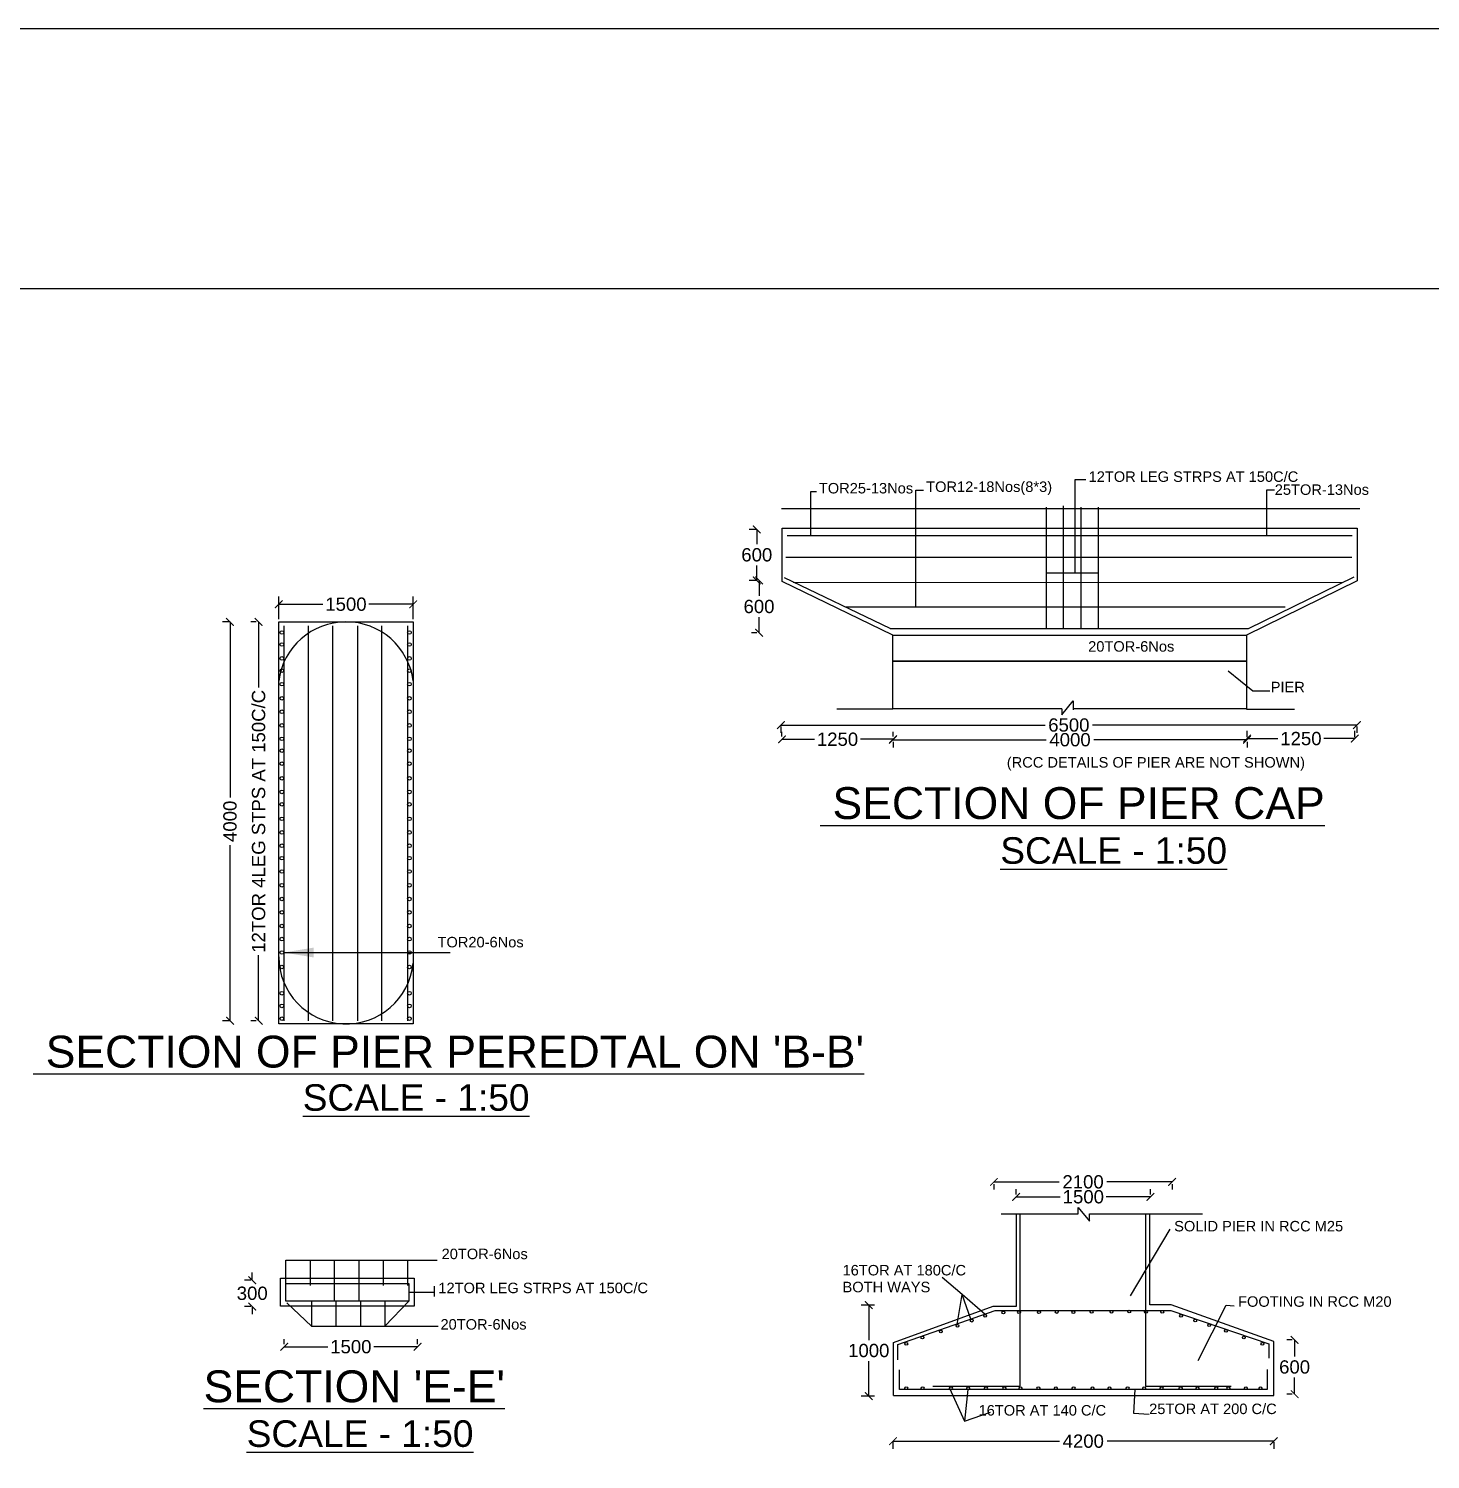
# Model space of a CAD drawing. Header units: inches. Extents: x 0 to 11487, y 0 to 10656.
# Drawn here: x 780.15 to 813.14, y 419.81 to 453.48 of the extents above; entities that cross this region are included whole.
import ezdxf

# ---------------------------------------------------------------- set-up
doc = ezdxf.new("R2010")
doc.units = ezdxf.units.IN
doc.header["$MEASUREMENT"] = 0
doc.layers.add('DRAWING', color=7, linetype='Continuous')
doc.styles.get("Standard").update_dxf_attribs({"font": 'arial.ttf'})
doc.styles.add('TIMES NEW ROMAN', font='times.ttf')
doc.dimstyles.new('dig', dxfattribs={"dimtxt": 0.3125, "dimasz": 0.18, "dimexe": 0.18, "dimexo": 0.0625, "dimgap": 0.09, "dimtad": 0, "dimtih": 1, "dimtoh": 1, "dimdec": 4, "dimzin": 0, "dimdsep": 46, "dimtxsty": 'Standard', "dimblk": 'ARCHTICK', "dimcen": 0.09, "dimadec": 0, "dimazin": 0, "dimtfac": 1, "dimtdec": 4, "dimtofl": 0, "dimtmove": 0, "dimatfit": 3, "dimldrblk": 'ARCHTICK', "dimfxl": 1, "dimtolj": 1, "dimtzin": 0, "dimarcsym": 0})
doc.dimstyles.new('ISO-25', dxfattribs={"dimtxt": 0.636364, "dimasz": 0.703125, "dimexe": 1.25, "dimexo": 0.625, "dimtad": 0, "dimtih": 1, "dimtoh": 1, "dimlfac": 100, "dimtxsty": 'TIMES NEW ROMAN', "dimcen": 2.5, "dimadec": 0, "dimazin": 0, "dimtfac": 1, "dimtmove": 0, "dimatfit": 3, "dimfxl": 1, "dimarcsym": 0})
picture_1 = doc.add_image_def('image2.jpg', size_in_pixel=(6600, 4835))

# ---------------------------------------------------------------- blocks, each defined once
blk = doc.blocks.new('_ArchTick')
at = {"color": 0, "linetype": 'ByBlock', "const_width": 0.15}
blk.add_lwpolyline([(-0.5, -0.5), (0.5, 0.5)], dxfattribs=at)
blk = doc.blocks.new('*D113')
at = {"layer": 'Defpoints', "color": 0, "ltscale": 0.02, "transparency": 16777216}
for p in [(789.198, 439.937), (786.032, 439.522), (789.198, 439.522)]:
    blk.add_point(p, dxfattribs=at)
at = {"layer": 'DRAWING', "color": 0, "lineweight": -2, "ltscale": 0.02, "transparency": 16777216}
for p, q in [((786.032, 439.585), (786.032, 440.117)), ((789.198, 439.585), (789.198, 440.117)), ((786.032, 439.937), (787.074, 439.937)), ((789.198, 439.937), (788.157, 439.937))]:
    blk.add_line(p, q, dxfattribs=at)
at = {"layer": 'DRAWING', "color": 0, "lineweight": -2, "ltscale": 0.02, "transparency": 16777216, "xscale": 0.18, "yscale": 0.18, "zscale": 0.18, "rotation": 180}
blk.add_blockref('_ArchTick', (786.032, 439.937), dxfattribs=at)
at = {"layer": 'DRAWING', "color": 0, "lineweight": -2, "ltscale": 0.02, "transparency": 16777216, "xscale": 0.18, "yscale": 0.18, "zscale": 0.18}
blk.add_blockref('_ArchTick', (789.198, 439.937), dxfattribs=at)
at = {"layer": 'DRAWING', "color": 0, "ltscale": 0.02, "transparency": 16777216, "insert": (787.615, 439.937), "char_height": 0.3125, "attachment_point": 5}
blk.add_mtext('\\A1;1500', dxfattribs=at)
blk = doc.blocks.new('*D114')
at = {"layer": 'Defpoints', "color": 0, "ltscale": 0.02, "transparency": 16777216}
for p in [(785.56, 439.522), (785.56, 430.136), (785.56, 430.136)]:
    blk.add_point(p, dxfattribs=at)
at = {"layer": 'DRAWING', "color": 0, "lineweight": -2, "ltscale": 0.02, "transparency": 16777216}
for p, q in [((785.498, 439.522), (785.38, 439.522)), ((785.56, 439.522), (785.56, 437.98)), ((785.56, 430.136), (785.56, 431.678)), ((785.498, 430.136), (785.38, 430.136))]:
    blk.add_line(p, q, dxfattribs=at)
at = {"layer": 'DRAWING', "color": 0, "lineweight": -2, "ltscale": 0.02, "transparency": 16777216, "xscale": 0.18, "yscale": 0.18, "zscale": 0.18}
for p, rotation in [((785.56, 439.522), 90), ((785.56, 430.136), 270)]:
    blk.add_blockref('_ArchTick', p, dxfattribs=dict(at, rotation=rotation))
at = {"layer": 'DRAWING', "color": 0, "ltscale": 0.02, "transparency": 16777216, "insert": (785.56, 434.829), "char_height": 0.3125, "attachment_point": 5, "rotation": 90}
blk.add_mtext('\\A1;12TOR 4LEG STPS AT 150C/C', dxfattribs=at)
blk = doc.blocks.new('*D115')
at = {"layer": 'Defpoints', "color": 0, "ltscale": 0.02, "transparency": 16777216}
for p in [(784.935, 439.522), (784.886, 430.136), (784.935, 430.136)]:
    blk.add_point(p, dxfattribs=at)
at = {"layer": 'DRAWING', "color": 0, "lineweight": -2, "ltscale": 0.02, "transparency": 16777216}
for p, q in [((784.873, 439.522), (784.706, 439.522)), ((784.886, 439.522), (784.886, 435.392)), ((784.886, 430.136), (784.886, 434.267)), ((784.873, 430.136), (784.706, 430.136))]:
    blk.add_line(p, q, dxfattribs=at)
at = {"layer": 'DRAWING', "color": 0, "lineweight": -2, "ltscale": 0.02, "transparency": 16777216, "xscale": 0.18, "yscale": 0.18, "zscale": 0.18}
for p, rotation in [((784.886, 439.522), 90), ((784.886, 430.136), 270)]:
    blk.add_blockref('_ArchTick', p, dxfattribs=dict(at, rotation=rotation))
at = {"layer": 'DRAWING', "color": 0, "ltscale": 0.02, "transparency": 16777216, "insert": (784.886, 434.829), "char_height": 0.3125, "attachment_point": 5, "rotation": 90}
blk.add_mtext('\\A1;4000', dxfattribs=at)
blk = doc.blocks.new('*D116')
at = {"layer": 'Defpoints', "color": 0, "ltscale": 0.02, "transparency": 16777216}
for p in [(797.284, 441.698), (797.345, 441.698), (797.345, 440.499)]:
    blk.add_point(p, dxfattribs=at)
at = {"layer": 'DRAWING', "color": 0, "lineweight": -2, "ltscale": 0.02, "transparency": 16777216}
for p, q in [((797.283, 441.698), (797.104, 441.698)), ((797.284, 441.698), (797.284, 441.348)), ((797.284, 440.499), (797.284, 440.849)), ((797.283, 440.499), (797.104, 440.499))]:
    blk.add_line(p, q, dxfattribs=at)
at = {"layer": 'DRAWING', "color": 0, "lineweight": -2, "ltscale": 0.02, "transparency": 16777216, "xscale": 0.18, "yscale": 0.18, "zscale": 0.18}
for p, rotation in [((797.284, 441.698), 90), ((797.284, 440.499), 270)]:
    blk.add_blockref('_ArchTick', p, dxfattribs=dict(at, rotation=rotation))
at = {"layer": 'DRAWING', "color": 0, "ltscale": 0.02, "transparency": 16777216, "insert": (797.284, 441.099), "char_height": 0.3125, "attachment_point": 5}
blk.add_mtext('\\A1;600', dxfattribs=at)
blk = doc.blocks.new('*D117')
at = {"layer": 'Defpoints', "color": 0, "ltscale": 0.02, "transparency": 16777216}
for p in [(797.345, 440.499), (797.336, 439.266), (797.345, 439.266)]:
    blk.add_point(p, dxfattribs=at)
at = {"layer": 'DRAWING', "color": 0, "lineweight": -2, "ltscale": 0.02, "transparency": 16777216}
for p, q in [((797.283, 440.499), (797.156, 440.499)), ((797.336, 440.499), (797.336, 440.132)), ((797.336, 439.266), (797.336, 439.633)), ((797.283, 439.266), (797.156, 439.266))]:
    blk.add_line(p, q, dxfattribs=at)
at = {"layer": 'DRAWING', "color": 0, "lineweight": -2, "ltscale": 0.02, "transparency": 16777216, "xscale": 0.18, "yscale": 0.18, "zscale": 0.18}
for p, rotation in [((797.336, 440.499), 90), ((797.336, 439.266), 270)]:
    blk.add_blockref('_ArchTick', p, dxfattribs=dict(at, rotation=rotation))
at = {"layer": 'DRAWING', "color": 0, "ltscale": 0.02, "transparency": 16777216, "insert": (797.336, 439.883), "char_height": 0.3125, "attachment_point": 5}
blk.add_mtext('\\A1;600', dxfattribs=at)
blk = doc.blocks.new('*D118')
at = {"layer": 'Defpoints', "color": 0, "ltscale": 0.02, "transparency": 16777216}
for p in [(797.85, 437.119), (811.406, 437.119), (811.406, 437.094)]:
    blk.add_point(p, dxfattribs=at)
at = {"layer": 'DRAWING', "color": 0, "lineweight": -2, "ltscale": 0.02, "transparency": 16777216}
for p, q in [((797.85, 437.094), (804.071, 437.094)), ((797.85, 437.057), (797.85, 436.914)), ((811.406, 437.094), (805.185, 437.094)), ((811.406, 437.057), (811.406, 436.914))]:
    blk.add_line(p, q, dxfattribs=at)
at = {"layer": 'DRAWING', "color": 0, "lineweight": -2, "ltscale": 0.02, "transparency": 16777216, "xscale": 0.18, "yscale": 0.18, "zscale": 0.18, "rotation": 180}
blk.add_blockref('_ArchTick', (797.85, 437.094), dxfattribs=at)
at = {"layer": 'DRAWING', "color": 0, "lineweight": -2, "ltscale": 0.02, "transparency": 16777216, "xscale": 0.18, "yscale": 0.18, "zscale": 0.18}
blk.add_blockref('_ArchTick', (811.406, 437.094), dxfattribs=at)
at = {"layer": 'DRAWING', "color": 0, "ltscale": 0.02, "transparency": 16777216, "insert": (804.628, 437.094), "char_height": 0.3125, "attachment_point": 5}
blk.add_mtext('\\A1;6500', dxfattribs=at)
blk = doc.blocks.new('*D119')
at = {"layer": 'Defpoints', "color": 0, "ltscale": 0.02, "transparency": 16777216}
for p in [(797.877, 436.759), (800.49, 436.759), (800.49, 436.759)]:
    blk.add_point(p, dxfattribs=at)
at = {"layer": 'DRAWING', "color": 0, "lineweight": -2, "ltscale": 0.02, "transparency": 16777216}
for p, q in [((797.877, 436.822), (797.877, 436.939)), ((797.877, 436.759), (798.642, 436.759)), ((800.49, 436.759), (799.725, 436.759)), ((800.49, 436.822), (800.49, 436.939))]:
    blk.add_line(p, q, dxfattribs=at)
at = {"layer": 'DRAWING', "color": 0, "lineweight": -2, "ltscale": 0.02, "transparency": 16777216, "xscale": 0.18, "yscale": 0.18, "zscale": 0.18, "rotation": 180}
blk.add_blockref('_ArchTick', (797.877, 436.759), dxfattribs=at)
at = {"layer": 'DRAWING', "color": 0, "lineweight": -2, "ltscale": 0.02, "transparency": 16777216, "xscale": 0.18, "yscale": 0.18, "zscale": 0.18}
blk.add_blockref('_ArchTick', (800.49, 436.759), dxfattribs=at)
at = {"layer": 'DRAWING', "color": 0, "ltscale": 0.02, "transparency": 16777216, "insert": (799.184, 436.759), "char_height": 0.3125, "attachment_point": 5}
blk.add_mtext('\\A1;1250', dxfattribs=at)
blk = doc.blocks.new('*D120')
at = {"layer": 'Defpoints', "color": 0, "ltscale": 0.02, "transparency": 16777216}
for p in [(800.49, 436.759), (808.822, 436.759), (808.822, 436.748)]:
    blk.add_point(p, dxfattribs=at)
at = {"layer": 'DRAWING', "color": 0, "lineweight": -2, "ltscale": 0.02, "transparency": 16777216}
for p, q in [((800.49, 436.748), (804.094, 436.748)), ((800.49, 436.697), (800.49, 436.568)), ((808.822, 436.748), (805.219, 436.748)), ((808.822, 436.697), (808.822, 436.568))]:
    blk.add_line(p, q, dxfattribs=at)
at = {"layer": 'DRAWING', "color": 0, "lineweight": -2, "ltscale": 0.02, "transparency": 16777216, "xscale": 0.18, "yscale": 0.18, "zscale": 0.18, "rotation": 180}
blk.add_blockref('_ArchTick', (800.49, 436.748), dxfattribs=at)
at = {"layer": 'DRAWING', "color": 0, "lineweight": -2, "ltscale": 0.02, "transparency": 16777216, "xscale": 0.18, "yscale": 0.18, "zscale": 0.18}
blk.add_blockref('_ArchTick', (808.822, 436.748), dxfattribs=at)
at = {"layer": 'DRAWING', "color": 0, "ltscale": 0.02, "transparency": 16777216, "insert": (804.656, 436.748), "char_height": 0.3125, "attachment_point": 5}
blk.add_mtext('\\A1;4000', dxfattribs=at)
blk = doc.blocks.new('*D121')
at = {"layer": 'Defpoints', "color": 0, "ltscale": 0.02, "transparency": 16777216}
for p in [(808.822, 436.748), (811.359, 436.775), (811.359, 436.748)]:
    blk.add_point(p, dxfattribs=at)
at = {"layer": 'DRAWING', "color": 0, "lineweight": -2, "ltscale": 0.02, "transparency": 16777216}
for p, q in [((808.822, 436.811), (808.822, 436.955)), ((808.822, 436.775), (809.549, 436.775)), ((811.359, 436.775), (810.632, 436.775)), ((811.359, 436.811), (811.359, 436.955))]:
    blk.add_line(p, q, dxfattribs=at)
at = {"layer": 'DRAWING', "color": 0, "lineweight": -2, "ltscale": 0.02, "transparency": 16777216, "xscale": 0.18, "yscale": 0.18, "zscale": 0.18, "rotation": 180}
blk.add_blockref('_ArchTick', (808.822, 436.775), dxfattribs=at)
at = {"layer": 'DRAWING', "color": 0, "lineweight": -2, "ltscale": 0.02, "transparency": 16777216, "xscale": 0.18, "yscale": 0.18, "zscale": 0.18}
blk.add_blockref('_ArchTick', (811.359, 436.775), dxfattribs=at)
at = {"layer": 'DRAWING', "color": 0, "ltscale": 0.02, "transparency": 16777216, "insert": (810.091, 436.775), "char_height": 0.3125, "attachment_point": 5}
blk.add_mtext('\\A1;1250', dxfattribs=at)
blk = doc.blocks.new('*D126')
at = {"layer": 'Defpoints', "color": 0, "ltscale": 0.02, "transparency": 16777216}
for p in [(785.409, 424.033), (785.442, 424.033), (785.442, 423.411)]:
    blk.add_point(p, dxfattribs=at)
at = {"layer": 'DRAWING', "color": 0, "lineweight": -2, "ltscale": 0.02, "transparency": 16777216}
for p, q in [((785.379, 424.033), (785.229, 424.033)), ((785.409, 424.033), (785.409, 424.213)), ((785.379, 423.411), (785.229, 423.411)), ((785.409, 423.411), (785.409, 423.231))]:
    blk.add_line(p, q, dxfattribs=at)
at = {"layer": 'DRAWING', "color": 0, "lineweight": -2, "ltscale": 0.02, "transparency": 16777216, "xscale": 0.18, "yscale": 0.18, "zscale": 0.18}
for p, rotation in [((785.409, 424.033), 270), ((785.409, 423.411), 90)]:
    blk.add_blockref('_ArchTick', p, dxfattribs=dict(at, rotation=rotation))
at = {"layer": 'DRAWING', "color": 0, "ltscale": 0.02, "transparency": 16777216, "insert": (785.409, 423.722), "char_height": 0.3125, "attachment_point": 5}
blk.add_mtext('\\A1;300', dxfattribs=at)
blk = doc.blocks.new('*D127')
at = {"layer": 'Defpoints', "color": 0, "ltscale": 0.02, "transparency": 16777216}
for p in [(786.161, 422.465), (789.298, 422.465), (789.298, 422.465)]:
    blk.add_point(p, dxfattribs=at)
at = {"layer": 'DRAWING', "color": 0, "lineweight": -2, "ltscale": 0.02, "transparency": 16777216}
for p, q in [((786.161, 422.527), (786.161, 422.645)), ((789.298, 422.527), (789.298, 422.645)), ((786.161, 422.465), (787.189, 422.465)), ((789.298, 422.465), (788.271, 422.465))]:
    blk.add_line(p, q, dxfattribs=at)
at = {"layer": 'DRAWING', "color": 0, "lineweight": -2, "ltscale": 0.02, "transparency": 16777216, "xscale": 0.18, "yscale": 0.18, "zscale": 0.18, "rotation": 180}
blk.add_blockref('_ArchTick', (786.161, 422.465), dxfattribs=at)
at = {"layer": 'DRAWING', "color": 0, "lineweight": -2, "ltscale": 0.02, "transparency": 16777216, "xscale": 0.18, "yscale": 0.18, "zscale": 0.18}
blk.add_blockref('_ArchTick', (789.298, 422.465), dxfattribs=at)
at = {"layer": 'DRAWING', "color": 0, "ltscale": 0.02, "transparency": 16777216, "insert": (787.73, 422.465), "char_height": 0.3125, "attachment_point": 5}
blk.add_mtext('\\A1;1500', dxfattribs=at)
blk = doc.blocks.new('*D128')
at = {"layer": 'Defpoints', "color": 0, "ltscale": 0.02, "transparency": 16777216}
for p in [(799.919, 423.447), (800.12, 423.447), (800.12, 421.303)]:
    blk.add_point(p, dxfattribs=at)
at = {"layer": 'DRAWING', "color": 0, "lineweight": -2, "ltscale": 0.02, "transparency": 16777216}
for p, q in [((800.057, 423.447), (799.739, 423.447)), ((799.919, 423.447), (799.919, 422.624)), ((799.919, 421.303), (799.919, 422.125)), ((800.057, 421.303), (799.739, 421.303))]:
    blk.add_line(p, q, dxfattribs=at)
at = {"layer": 'DRAWING', "color": 0, "lineweight": -2, "ltscale": 0.02, "transparency": 16777216, "xscale": 0.18, "yscale": 0.18, "zscale": 0.18}
for p, rotation in [((799.919, 423.447), 90), ((799.919, 421.303), 270)]:
    blk.add_blockref('_ArchTick', p, dxfattribs=dict(at, rotation=rotation))
at = {"layer": 'DRAWING', "color": 0, "ltscale": 0.02, "transparency": 16777216, "insert": (799.919, 422.375), "char_height": 0.3125, "attachment_point": 5}
blk.add_mtext('\\A1;1000', dxfattribs=at)
blk = doc.blocks.new('*D129')
at = {"layer": 'Defpoints', "color": 0, "ltscale": 0.02, "transparency": 16777216}
for p in [(800.488, 420.283), (809.449, 420.283), (809.449, 420.242)]:
    blk.add_point(p, dxfattribs=at)
at = {"layer": 'DRAWING', "color": 0, "lineweight": -2, "ltscale": 0.02, "transparency": 16777216}
for p, q in [((800.488, 420.242), (804.406, 420.242)), ((800.488, 420.221), (800.488, 420.062)), ((809.449, 420.242), (805.531, 420.242)), ((809.449, 420.221), (809.449, 420.062))]:
    blk.add_line(p, q, dxfattribs=at)
at = {"layer": 'DRAWING', "color": 0, "lineweight": -2, "ltscale": 0.02, "transparency": 16777216, "xscale": 0.18, "yscale": 0.18, "zscale": 0.18, "rotation": 180}
blk.add_blockref('_ArchTick', (800.488, 420.242), dxfattribs=at)
at = {"layer": 'DRAWING', "color": 0, "lineweight": -2, "ltscale": 0.02, "transparency": 16777216, "xscale": 0.18, "yscale": 0.18, "zscale": 0.18}
blk.add_blockref('_ArchTick', (809.449, 420.242), dxfattribs=at)
at = {"layer": 'DRAWING', "color": 0, "ltscale": 0.02, "transparency": 16777216, "insert": (804.968, 420.242), "char_height": 0.3125, "attachment_point": 5}
blk.add_mtext('\\A1;4200', dxfattribs=at)
blk = doc.blocks.new('*D130')
at = {"layer": 'Defpoints', "color": 0, "ltscale": 0.02, "transparency": 16777216}
for p in [(809.947, 422.625), (809.941, 421.351), (809.947, 421.351)]:
    blk.add_point(p, dxfattribs=at)
at = {"layer": 'DRAWING', "color": 0, "lineweight": -2, "ltscale": 0.02, "transparency": 16777216}
for p, q in [((809.884, 422.625), (809.761, 422.625)), ((809.941, 422.625), (809.941, 422.237)), ((809.941, 421.351), (809.941, 421.738)), ((809.884, 421.351), (809.761, 421.351))]:
    blk.add_line(p, q, dxfattribs=at)
at = {"layer": 'DRAWING', "color": 0, "lineweight": -2, "ltscale": 0.02, "transparency": 16777216, "xscale": 0.18, "yscale": 0.18, "zscale": 0.18}
for p, rotation in [((809.941, 422.625), 90), ((809.941, 421.351), 270)]:
    blk.add_blockref('_ArchTick', p, dxfattribs=dict(at, rotation=rotation))
at = {"layer": 'DRAWING', "color": 0, "ltscale": 0.02, "transparency": 16777216, "insert": (809.941, 421.988), "char_height": 0.3125, "attachment_point": 5}
blk.add_mtext('\\A1;600', dxfattribs=at)
blk = doc.blocks.new('*D131')
at = {"layer": 'Defpoints', "color": 0, "ltscale": 0.02, "transparency": 16777216}
for p in [(803.388, 425.984), (806.549, 425.993), (806.549, 425.984)]:
    blk.add_point(p, dxfattribs=at)
at = {"layer": 'DRAWING', "color": 0, "lineweight": -2, "ltscale": 0.02, "transparency": 16777216}
for p, q in [((803.388, 426.047), (803.388, 426.173)), ((803.388, 425.993), (804.427, 425.993)), ((806.549, 425.993), (805.51, 425.993)), ((806.549, 426.047), (806.549, 426.173))]:
    blk.add_line(p, q, dxfattribs=at)
at = {"layer": 'DRAWING', "color": 0, "lineweight": -2, "ltscale": 0.02, "transparency": 16777216, "xscale": 0.18, "yscale": 0.18, "zscale": 0.18, "rotation": 180}
blk.add_blockref('_ArchTick', (803.388, 425.993), dxfattribs=at)
at = {"layer": 'DRAWING', "color": 0, "lineweight": -2, "ltscale": 0.02, "transparency": 16777216, "xscale": 0.18, "yscale": 0.18, "zscale": 0.18}
blk.add_blockref('_ArchTick', (806.549, 425.993), dxfattribs=at)
at = {"layer": 'DRAWING', "color": 0, "ltscale": 0.02, "transparency": 16777216, "insert": (804.969, 425.993), "char_height": 0.3125, "attachment_point": 5}
blk.add_mtext('\\A1;1500', dxfattribs=at)
blk = doc.blocks.new('*D132')
at = {"layer": 'Defpoints', "color": 0, "ltscale": 0.02, "transparency": 16777216}
for p in [(802.865, 426.353), (807.061, 426.353), (807.061, 426.344)]:
    blk.add_point(p, dxfattribs=at)
at = {"layer": 'DRAWING', "color": 0, "lineweight": -2, "ltscale": 0.02, "transparency": 16777216}
for p, q in [((802.865, 426.344), (804.404, 426.344)), ((802.865, 426.29), (802.865, 426.164)), ((807.061, 426.344), (805.522, 426.344)), ((807.061, 426.29), (807.061, 426.164))]:
    blk.add_line(p, q, dxfattribs=at)
at = {"layer": 'DRAWING', "color": 0, "lineweight": -2, "ltscale": 0.02, "transparency": 16777216, "xscale": 0.18, "yscale": 0.18, "zscale": 0.18, "rotation": 180}
blk.add_blockref('_ArchTick', (802.865, 426.344), dxfattribs=at)
at = {"layer": 'DRAWING', "color": 0, "lineweight": -2, "ltscale": 0.02, "transparency": 16777216, "xscale": 0.18, "yscale": 0.18, "zscale": 0.18}
blk.add_blockref('_ArchTick', (807.061, 426.344), dxfattribs=at)
at = {"layer": 'DRAWING', "color": 0, "ltscale": 0.02, "transparency": 16777216, "insert": (804.963, 426.344), "char_height": 0.3125, "attachment_point": 5}
blk.add_mtext('\\A1;2100', dxfattribs=at)

msp = doc.modelspace()

# ---------------------------------------------------------------- linework, layer by layer
at = {"layer": 'DRAWING', "ltscale": 0.02}
for points in [[(764.09432, 447.37058), (853.0275, 447.37058), (853.0275, 389.33684), (764.09432, 389.33684)], [(786.03227, 439.52219), (789.19817, 439.52219), (789.19817, 430.06267), (786.03227, 430.06267)], [(800.4854, 439.21342), (808.81077, 439.21342), (808.81077, 438.59901), (800.4854, 438.59901)], [(786.07441, 424.0765), (789.2186, 424.0765), (789.2186, 423.41696), (786.07441, 423.41696)], [(786.19856, 423.95235), (789.09444, 423.95235), (789.09444, 423.54111), (786.19856, 423.54111)]]:
    msp.add_lwpolyline(points, close=True, dxfattribs=at)
for points in [[(804.77751, 440.68029), (804.77751, 442.87255), (805.02582, 442.87255)], [(798.55831, 441.5567), (798.55831, 442.58959), (798.6906, 442.58959)], [(801.02808, 439.87348), (801.02808, 442.61882), (801.21036, 442.61882)], [(809.28759, 441.5567), (809.28759, 442.62705), (809.46471, 442.62705)], [(797.86297, 442.19148), (811.47505, 442.19148)], [(804.09255, 442.222), (804.09255, 439.36357)], [(804.49789, 442.25162), (804.49789, 439.36357)], [(804.91311, 442.222), (804.91311, 439.36357)], [(805.3184, 442.222), (805.3184, 439.36357)], [(800.4854, 439.21342), (797.87873, 440.47191), (797.87873, 441.72854), (811.41547, 441.72854), (811.41547, 440.4891), (808.81077, 439.21342)], [(798.0021, 441.5567), (811.29232, 441.5567)], [(797.96603, 441.04635), (811.29103, 441.04635)], [(800.42615, 439.36357), (797.93332, 440.55894)], [(798.14267, 440.45856), (811.07102, 440.45032)], [(800.42615, 439.36357), (808.8538, 439.36357), (811.34012, 440.58222)], [(804.09255, 440.68029), (805.3184, 440.68029)], [(799.36279, 439.87348), (809.72211, 439.87348)], [(786.1529, 439.42987), (786.1529, 430.13444)], [(786.72178, 439.42987), (786.72178, 430.13444)], [(787.30211, 439.42987), (787.30211, 430.13444)], [(787.88525, 439.42987), (787.88525, 430.13444)], [(788.44998, 439.42987), (788.44998, 430.13444)], [(789.06426, 439.42987), (789.06426, 430.13444)], [(804.46418, 437.47879), (800.4854, 437.47879), (800.4854, 438.59901), (808.80712, 438.59901), (808.80712, 437.47879), (804.73212, 437.47879)], [(808.38046, 438.36671), (808.95905, 437.89995), (809.35514, 437.89995)], [(800.4854, 437.47179), (799.16821, 437.47179)], [(804.46418, 437.47879), (804.46418, 437.33335), (804.73212, 437.66792), (804.73212, 437.45333)], [(808.80712, 437.47179), (809.93771, 437.47179)], [(800.49858, 421.31687), (809.45556, 421.31687), (809.45556, 422.58625), (807.03925, 423.44897), (806.53506, 423.44897), (806.53506, 425.59987)], [(800.49858, 421.31687), (800.49858, 422.56797), (802.84998, 423.42267), (803.39844, 423.42267), (803.39844, 425.59339)], [(801.42619, 421.54163), (803.48495, 421.54163), (803.48495, 425.59766)], [(803.03601, 425.59307), (804.84371, 425.59307), (804.84371, 425.7433), (805.11744, 425.41883), (805.11744, 425.59607), (807.77471, 425.59607)], [(806.4357, 425.59759), (806.4357, 421.53669), (808.44862, 421.53669)], [(806.07959, 423.6615), (807.01055, 425.23216)], [(786.19856, 423.95235), (786.19856, 424.50421), (789.75977, 424.50421)], [(786.77789, 423.90642), (786.77789, 424.50421)], [(787.34812, 423.54111), (787.34812, 424.50421)], [(787.9285, 423.54111), (787.9285, 424.50421)], [(788.50115, 423.90642), (788.50115, 424.50421)], [(789.07441, 423.90642), (789.07441, 424.50421)], [(789.69312, 423.89293), (789.69312, 423.64502)], [(802.659, 423.22741), (802.11469, 423.69517), (801.64654, 424.0975)], [(786.80296, 423.54516), (786.80296, 422.94737)], [(787.3732, 423.54516), (787.3732, 422.94737)], [(787.95358, 423.54516), (787.95358, 422.94737)], [(788.52623, 423.54516), (788.52623, 422.94737)], [(789.09949, 423.54516), (788.52623, 422.94737)], [(789.09444, 423.74673), (789.704, 423.74673)], [(801.99713, 422.99037), (802.11469, 423.69517)], [(802.31769, 423.11769), (802.11469, 423.69517)], [(786.22364, 423.49923), (786.80296, 422.94737), (789.78485, 422.94737)], [(800.60327, 422.15936), (800.60327, 422.51505), (802.89738, 423.32147), (803.3976, 423.32147), (807.02843, 423.32147), (809.3332, 422.53507), (809.3332, 422.19705)], [(807.67071, 422.14501), (808.3278, 423.44166), (808.51786, 423.42538)], [(809.29213, 421.93011), (809.29213, 421.45675), (800.684, 421.45675), (800.64378, 421.45675), (800.64378, 421.92332)], [(801.81975, 421.49014), (802.17256, 420.71123)], [(802.25428, 421.45695), (802.17256, 420.71123), (802.78079, 420.92824)], [(806.17806, 421.45675), (806.152, 420.9022), (806.51775, 420.8806)]]:
    msp.add_lwpolyline(points, dxfattribs=at)
for centre, radius in [((786.10801, 439.27291), 0.04208), ((786.10801, 438.98938), 0.04208), ((789.10914, 439.27291), 0.04208), ((789.10914, 438.98938), 0.04208), ((786.10801, 438.66223), 0.04208), ((789.10914, 438.66223), 0.04208), ((786.10801, 438.37323), 0.04208), ((789.10914, 438.37323), 0.04208), ((786.10801, 438.057), 0.04208), ((789.10914, 438.057), 0.04208), ((786.10801, 437.72399), 0.04208), ((789.10914, 437.72399), 0.04208), ((786.10801, 437.40691), 0.04208), ((789.10914, 437.40691), 0.04208), ((786.10801, 437.08641), 0.04208), ((789.10914, 437.08641), 0.04208), ((786.10801, 436.77102), 0.04208), ((789.10914, 436.77102), 0.04208), ((786.10801, 436.49143), 0.04208), ((789.10914, 436.49143), 0.04208), ((786.10801, 436.18457), 0.04208), ((789.10914, 436.18457), 0.04208), ((786.10801, 435.84156), 0.04208), ((789.10914, 435.84156), 0.04208), ((786.10801, 435.52106), 0.04208), ((789.10914, 435.52106), 0.04208), ((786.10801, 435.22783), 0.04208), ((789.10914, 435.22783), 0.04208), ((786.10801, 434.88854), 0.04208), ((789.10914, 434.88854), 0.04208), ((786.10801, 434.56804), 0.04208), ((789.10914, 434.56804), 0.04208), ((786.10801, 434.25436), 0.04208), ((786.10801, 433.96261), 0.04208), ((789.10914, 434.25436), 0.04208), ((789.10914, 433.96261), 0.04208), ((786.10801, 433.64893), 0.04208), ((789.10914, 433.64893), 0.04208), ((786.10801, 433.32503), 0.04208), ((789.10914, 433.32503), 0.04208), ((786.10801, 433.00225), 0.04208), ((789.10914, 433.00225), 0.04208), ((786.10801, 432.68857), 0.04208), ((789.10914, 432.68857), 0.04208), ((786.10801, 432.36464), 0.04208), ((789.10914, 432.36464), 0.04208), ((786.10801, 432.05778), 0.04208), ((789.10914, 432.05778), 0.04208), ((786.10801, 431.74197), 0.04208), ((789.10914, 431.74197), 0.04208), ((786.10801, 431.40102), 0.04208), ((789.10914, 431.40102), 0.04208), ((786.10801, 430.78445), 0.04208), ((789.10914, 430.78445), 0.04208), ((786.10801, 430.48623), 0.04208), ((789.10914, 430.48623), 0.04208), ((786.10801, 430.1865), 0.04208), ((789.10914, 430.1865), 0.04208), ((802.659, 423.19403), 0.03338), ((803.08707, 423.27057), 0.03338), ((803.45539, 423.27883), 0.03338), ((803.9257, 423.27883), 0.03338), ((804.34322, 423.28411), 0.03338), ((804.73403, 423.27808), 0.03338), ((805.16365, 423.28825), 0.03338), ((805.63396, 423.28825), 0.03338), ((806.05148, 423.29353), 0.03338), ((806.4423, 423.28751), 0.03338), ((806.8279, 423.28825), 0.03338), ((807.26939, 423.19178), 0.03338), ((802.00899, 422.95917), 0.03338), ((802.34191, 423.08057), 0.03338), ((807.60348, 423.08475), 0.03338), ((807.93, 422.97298), 0.03338), ((808.32508, 422.83868), 0.03338), ((800.8021, 422.53258), 0.03338), ((801.18124, 422.68342), 0.03338), ((801.61722, 422.82594), 0.03338), ((808.74743, 422.68547), 0.03338), ((809.18307, 422.53768), 0.03338), ((800.8021, 421.49012), 0.03338), ((801.18775, 421.49014), 0.03338), ((801.85314, 421.49014), 0.03338), ((802.25792, 421.49014), 0.03338), ((802.67679, 421.49014), 0.03338), ((803.11058, 421.49014), 0.03338), ((803.49208, 421.49012), 0.03338), ((803.91094, 421.49012), 0.03338), ((804.32229, 421.49012), 0.03338), ((804.74116, 421.49012), 0.03338), ((805.18622, 421.49012), 0.03338), ((805.58635, 421.49014), 0.03338), ((806.01083, 421.49012), 0.03338), ((806.39973, 421.49012), 0.03338), ((806.81114, 421.49014), 0.03338), ((807.25991, 421.49014), 0.03338), ((807.6574, 421.49012), 0.03338), ((808.09871, 421.49012), 0.03338), ((808.38292, 421.49012), 0.03338), ((808.79433, 421.49012), 0.03338), ((809.13835, 421.49012), 0.03338)]:
    msp.add_circle(centre, radius, dxfattribs=at)
for centre, radius, start, end in [((787.61546, 437.92713), 1.59626, 7.469066, 172.659352), ((787.61917, 431.64913), 1.58691, 180.274112, 354.278043)]:
    msp.add_arc(centre, radius, start, end, dxfattribs=at)

# ---------------------------------------------------------------- texts
for s, height, p in [('12TOR LEG STRPS AT 150C/C', 0.2463756, (805.09326, 442.81711)), ('TOR25-13Nos', 0.2463756, (798.74484, 442.54466)), ('TOR12-18Nos(8*3)', 0.2463756, (801.26973, 442.57967)), ('25TOR-13Nos', 0.2463756, (809.47428, 442.51138)), ('20TOR-6Nos', 0.246376, (805.08275, 438.82184)), ('PIER', 0.246376, (809.37895, 437.86583)), ('(RCC DETAILS OF PIER ARE NOT SHOWN)', 0.2463756, (803.16836, 436.09428)), ('TOR20-6Nos', 0.246376, (789.76998, 431.86326)), ('SOLID PIER IN RCC M25', 0.2463756, (807.10711, 425.1797)), ('20TOR-6Nos', 0.246376, (789.86638, 424.52672)), ('16TOR AT 180C/C', 0.2463756, (799.30236, 424.1436)), ('12TOR LEG STRPS AT 150C/C', 0.2463756, (789.78986, 423.72607)), ('BOTH WAYS', 0.246376, (799.30236, 423.74782)), ('FOOTING IN RCC M20', 0.2463756, (808.61033, 423.40582)), ('20TOR-6Nos', 0.246376, (789.83925, 422.86905)), ('16TOR AT 140 C/C', 0.2463756, (802.5034, 420.84659)), ('25TOR AT 200 C/C', 0.2463756, (806.51775, 420.8806))]:
    msp.add_text(s, height=height, dxfattribs=at).set_placement(p)
at = {"layer": 'DRAWING'}
for s, height, p in [('%%U SECTION OF PIER CAP', 0.75, (798.77506, 434.88289)), ('%%USCALE - 1:50', 0.625, (803.01418, 433.8302)), ("%%U SECTION OF PIER PEREDTAL ON 'B-B'", 0.75, (780.25715, 429.03537)), ('%%USCALE - 1:50', 0.625, (786.59706, 428.01782)), ("%%USECTION 'E-E'", 0.75, (784.26372, 421.15922)), ('%%USCALE - 1:50', 0.625, (785.27808, 420.10875))]:
    msp.add_text(s, height=height, dxfattribs=at).set_placement(p)

# ---------------------------------------------------------------- dimensions: what is measured, and where the dimension line sits
at = {"layer": 'DRAWING', "ltscale": 0.02}
for base, p1, p2, text, picture, middle in [((797.28387, 441.69843), (797.34506, 440.49945), (797.34506, 441.69843), '600', '*D116', (797.28387, 441.09894)), ((797.33557, 439.26561), (797.34506, 440.49945), (797.34506, 439.26561), '600', '*D117', (797.33557, 439.88253)), ((785.40869, 424.03274), (785.44169, 423.4112), (785.44169, 424.03274), '300', '*D126', (785.40869, 423.72197)), ((799.91925, 423.44667), (800.11963, 421.30297), (800.11963, 423.44667), '1000', '*D128', (799.91925, 422.37482)), ((809.94105, 421.35074), (809.94689, 422.62492), (809.94689, 421.35074), '600', '*D130', (809.94105, 421.98783))]:
    dim = msp.add_linear_dim(base=base, p1=p1, p2=p2, angle=90, text=text, dimstyle='dig', dxfattribs=at)
    dim.commit()
    dim.dimension.update_dxf_attribs({"geometry": picture, "text_midpoint": middle})
for base, p1, p2, text, picture, middle in [((789.19817, 439.93749), (786.03227, 439.52219), (789.19817, 439.52219), '1500', '*D113', (787.61522, 439.93749)), ((811.40573, 437.09404), (797.85049, 437.1192), (811.40573, 437.1192), '6500', '*D118', (804.62811, 437.09404)), ((800.49048, 436.7591), (797.87707, 436.7591), (800.49048, 436.7591), '1250', '*D119', (799.18378, 436.7591)), ((808.82205, 436.74847), (800.49048, 436.7591), (808.82205, 436.7591), '4000', '*D120', (804.65626, 436.74847)), ((811.35933, 436.77538), (808.82205, 436.74847), (811.35933, 436.74847), '1250', '*D121', (810.09069, 436.77538)), ((807.06052, 426.34433), (802.86546, 426.35255), (807.06052, 426.35255), '2100', '*D132', (804.96299, 426.34433)), ((806.5495, 425.99259), (803.3877, 425.9845), (806.5495, 425.9845), '1500', '*D131', (804.9686, 425.99259)), ((789.29842, 422.46451), (786.16139, 422.46451), (789.29842, 422.46451), '1500', '*D127', (787.7299, 422.46451)), ((809.44868, 420.24166), (800.48784, 420.28322), (809.44868, 420.28322), '4200', '*D129', (804.96826, 420.24166))]:
    dim = msp.add_linear_dim(base=base, p1=p1, p2=p2, text=text, dimstyle='dig', dxfattribs=at)
    dim.commit()
    dim.dimension.update_dxf_attribs({"geometry": picture, "text_midpoint": middle})
for base, p1, p2, text, picture, middle in [((785.56008, 430.13624), (785.5602, 439.52219), (785.5602, 430.13624), '12TOR 4LEG STPS AT 150C/C', '*D114', (785.56008, 434.82921)), ((784.88593, 430.13624), (784.93507, 439.52219), (784.93507, 430.13624), '4000', '*D115', (784.88593, 434.82921))]:
    dim = msp.add_linear_dim(base=base, p1=p1, p2=p2, angle=90, text=text, dimstyle='dig', dxfattribs=at)
    dim.commit()
    dim.dimension.update_dxf_attribs({"geometry": picture, "text_midpoint": middle, "text_rotation": 90})

# ---------------------------------------------------------------- pictures from other files: only their frames are drawn
at = {"ltscale": 0.02}
image = msp.add_image(picture_1, insert=(762.36141, 385.60352), size_in_units=(92.65829, 67.87922), dxfattribs=dict(at, fade=30))
image.dxf.flags = 7

# ---------------------------------------------------------------- leaders
at = {"layer": 'DRAWING', "ltscale": 0.02}
msp.add_leader([(786.15009, 431.74197), (790.07131, 431.74197)], dimstyle='ISO-25', override={"dimgap": 0.625, "dimtad": 0}, dxfattribs=at)

doc.saveas('drawing.dxf')
